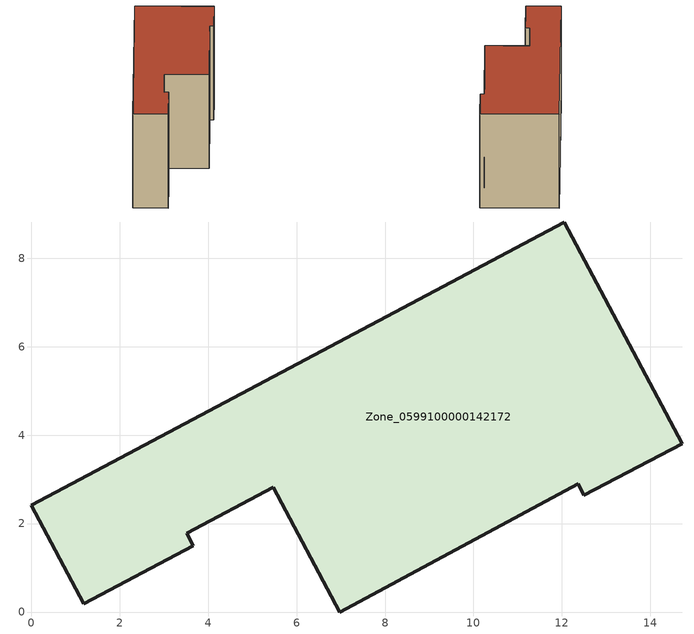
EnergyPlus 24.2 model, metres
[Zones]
Zone_0599100000142172
 floor ground (C_G): 12.05,8.82 14.72,3.81 12.49,2.64 12.37,2.9 6.97,0 5.47,2.82 3.51,1.78 3.66,1.5 1.18,0.19 0,2.41 z0
 wall outside (C_F): 1.18,0.19 3.66,1.5 3.51,1.78 5.47,2.82 6.97,0 12.37,2.9 12.49,2.64 14.72,3.81 12.05,8.82 0,2.41 1.18,0.19 z0:8.11
 roof outside (C_R): 12.05,8.82 0,2.41 1.18,0.19 3.66,1.5 3.51,1.78 5.47,2.82 6.97,0 12.37,2.9 12.49,2.64 14.72,3.81 z8.11
[BUILDING]
Pand.0599100000142172: North Axis=0; Terrain=City; Loads Convergence Tolerance Value=0.04; Temperature Convergence Tolerance Value=0.4; Solar Distribution=FullExterior; Maximum Number of Warmup Days=25; Minimum Number of Warmup Days=1
[Site:Location]
Rotterdam.The.Hague.AP_ZH_NLD Design_Conditions: Latitude=51.96; Longitude=4.45; Time Zone=1; Elevation=-4.5
[SITE:GROUNDTEMPERATURE:BUILDINGSURFACE]
18, 18, 18, 18, 18, 18, 18, 18, 18, 18, 18, 18
[MATERIAL] Thermal Absorptance=0.9; Solar Absorptance=0.7; Visible Absorptance=0.7
Name | Roughness | Thickness | Conductivity | Density | Specific Heat
G.TI.1975-1991 | MediumSmooth | 0.15 | 0.288461 | 540 | 1210
F.TI.1975-1991 | Rough | 0.3 | 0.230769 | 1920 | 840
R.TI.1975-1991 | MediumRough | 0.2 | 0.153846 | 1500 | 1000
[CONSTRUCTION]
C_G: G.TI.1975-1991
C_F: F.TI.1975-1991
C_R: R.TI.1975-1991
[ZONE]
Zone_0599100000142172: Type=1; Multiplier=1; Ceiling Height=Autocalculate; Volume=Autocalculate; Floor Area=autocalculate; Part of Total Floor Area=Yes
[ZONEINFILTRATION:DESIGNFLOWRATE]
Infil_Zone_0599100000142172: Zone or ZoneList or Space or SpaceList=Zone_0599100000142172; Schedule=AlwaysOn; Design Flow Rate Calculation Method=Flow/Area; Flow Rate per Floor Area=0.003; Constant Term Coefficient=1; Temperature Term Coefficient=0; Velocity Term Coefficient=0; Velocity Squared Term Coefficient=0
[HVACTEMPLATE:ZONE:IDEALLOADSAIRSYSTEM]
Zone_0599100000142172: Maximum Heating Supply Air Temperature=50; Minimum Cooling Supply Air Temperature=13; Maximum Heating Supply Air Humidity Ratio=0.0156; Minimum Cooling Supply Air Humidity Ratio=0.0077; Heating Limit=NoLimit; Cooling Limit=NoLimit; Dehumidification Control Type=ConstantSensibleHeatRatio; Cooling Sensible Heat Ratio=0.7; Dehumidification Setpoint=60; Humidification Control Type=None; Humidification Setpoint=30; Outdoor Air Method=None; Outdoor Air Flow Rate per Person=0.00944; Outdoor Air Flow Rate per Zone Floor Area=0; Outdoor Air Flow Rate per Zone=0; Demand Controlled Ventilation Type=None; Outdoor Air Economizer Type=NoEconomizer; Heat Recovery Type=None; Sensible Heat Recovery Effectiveness=0.7; Latent Heat Recovery Effectiveness=0.65
[ZONECONTROL:THERMOSTAT]
ThermostatControl_Zone_0599100000142172: Zone or ZoneList=Zone_0599100000142172; Control Type Schedule=DualSetpointControlType; Control 1=Thermostat_Zone_0599100000142172; Temperature Difference Between Cutout And Setpoint=0
[THERMOSTATSETPOINT:DUALSETPOINT]
Thermostat_Zone_0599100000142172: Heating Setpoint Temperature Schedule=HeatingSetpoint_Zone_0599100000142172; Cooling Setpoint Temperature Schedule=CoolingSetpoint_Zone_0599100000142172
[SCHEDULE:COMPACT]
HeatingSetpoint_Zone_0599100000142172: Through: 12/31, For: AllDays, Until: 24:00, 21
CoolingSetpoint_Zone_0599100000142172: Through: 12/31, For: AllDays, Until: 24:00, 24
DualSetpointControlType: Through: 12/31, For: AllDays, Until: 24:00, 4
AlwaysOn: Through: 12/31, For: AllDays, Until: 24:00, 1
